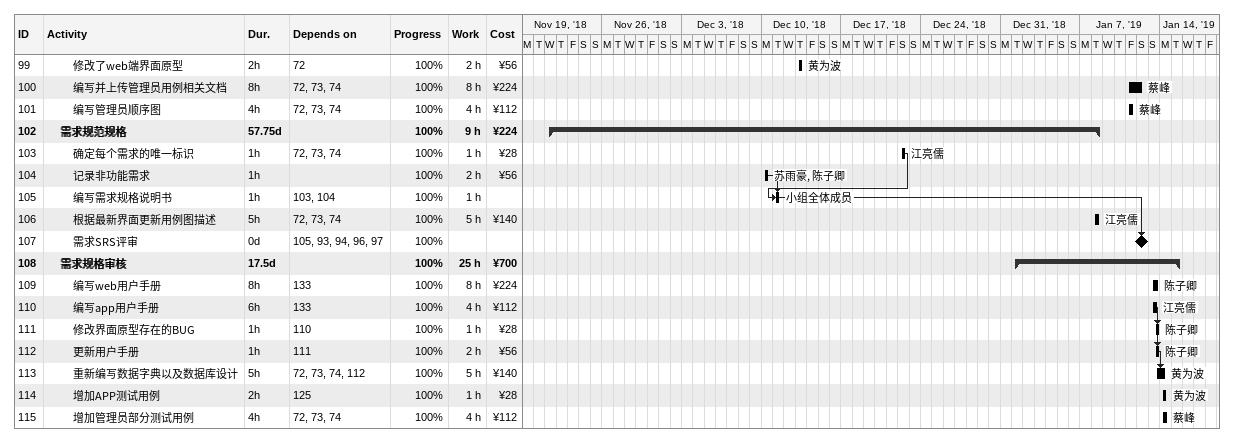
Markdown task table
| ID | Level | Task | Duration | Start | Finish | Predecessors | Resources | % complete | Work (h) | Cost (¥) |
|---|---|---|---|---|---|---|---|---|---|---|
| 99 | 3 | 修改了web端界面原型 | 2h | 2018-12-13 | 2018-12-13 | 72 | 黄为波 | 100 | 2 | 56 |
| 100 | 3 | 编写并上传管理员用例相关文档 | 8h | 2019-01-11 | 2019-01-12 | 72, 73, 74 | 蔡峰 | 100 | 8 | 224 |
| 101 | 3 | 编写管理员顺序图 | 4h | 2019-01-11 | 2019-01-11 | 72, 73, 74 | 蔡峰 | 100 | 4 | 112 |
| 102 | 2 | **需求规范规格** | 57.75d | 2018-11-21 | 2019-01-08 |  |  | 100 | 9 | 224 |
| 103 | 3 | 确定每个需求的唯一标识 | 1h | 2018-12-22 | 2018-12-22 | 72, 73, 74 | 江亮儒 | 100 | 1 | 28 |
| 104 | 3 | 记录非功能需求 | 1h | 2018-12-10 | 2018-12-10 |  | 苏雨豪, 陈子卿 | 100 | 2 | 56 |
| 105 | 3 | 编写需求规格说明书 | 1h | 2018-12-11 | 2018-12-11 | 103, 104 | 小组全体成员 | 100 | 1 |  |
| 106 | 3 | 根据最新界面更新用例图描述 | 5h | 2019-01-08 | 2019-01-08 | 72, 73, 74 | 江亮儒 | 100 | 5 | 140 |
| 107 | 3 | 需求SRS评审 | 0d | 2019-01-12 | 2019-01-12 | 105, 93, 94, 96, 97 |  | 100 |  |  |
| 108 | 2 | **需求规格审核** | 17.5d | 2019-01-01 | 2019-01-15 |  |  | 100 | 25 | 700 |
| 109 | 3 | 编写web用户手册 | 8h | 2019-01-13 | 2019-01-13 | 133 | 陈子卿 | 100 | 8 | 224 |
| 110 | 3 | 编写app用户手册 | 6h | 2019-01-13 | 2019-01-13 | 133 | 江亮儒 | 100 | 4 | 112 |
| 111 | 3 | 修改界面原型存在的BUG | 1h | 2019-01-13 | 2019-01-13 | 110 | 陈子卿 | 100 | 1 | 28 |
| 112 | 3 | 更新用户手册 | 1h | 2019-01-13 | 2019-01-13 | 111 | 陈子卿 | 100 | 2 | 56 |
| 113 | 3 | 重新编写数据字典以及数据库设计 | 5h | 2019-01-13 | 2019-01-14 | 72, 73, 74, 112 | 黄为波 | 100 | 5 | 140 |
| 114 | 3 | 增加APP测试用例 | 2h | 2019-01-14 | 2019-01-14 | 125 | 黄为波 | 100 | 1 | 28 |
| 115 | 3 | 增加管理员部分测试用例 | 4h | 2019-01-14 | 2019-01-14 | 72, 73, 74 | 蔡峰 | 100 | 4 | 112 |
